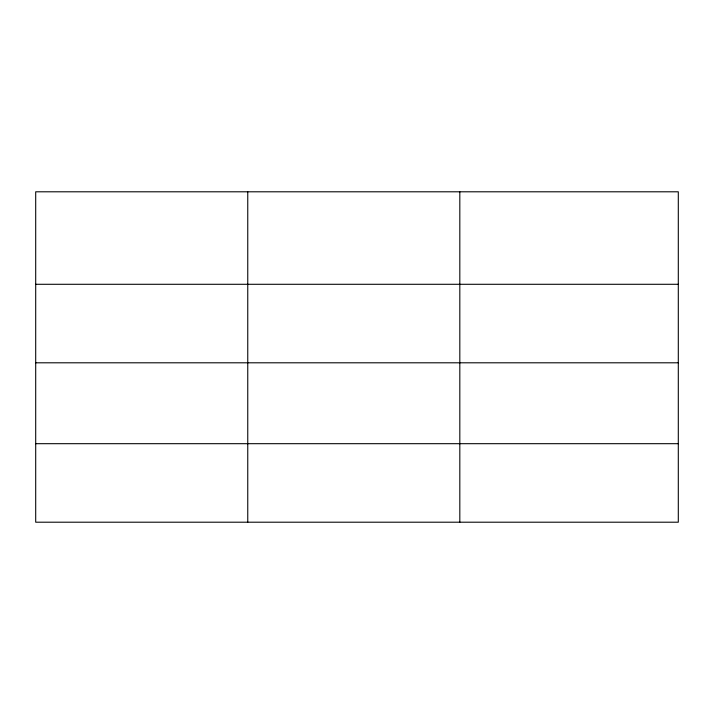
<?xml version="1.0" encoding="UTF-8"?>
<svg xmlns="http://www.w3.org/2000/svg" width="714" height="714" viewBox="0 0 714 714"><rect width="100%" height="100%" fill="white"/><g stroke="black" fill="none" stroke-linecap="round" stroke-linejoin="round"><path stroke-width="1.07" d="M678.3 362.801L678.3 191.798L35.7 191.798L35.7 522.202L678.3 522.202L678.3 362.801L35.7 362.801M35.7 284.288L678.3 284.288M35.7 443.689L678.3 443.689M459.816 191.798L459.816 522.202M247.758 191.798L247.758 522.202"/></g></svg>
